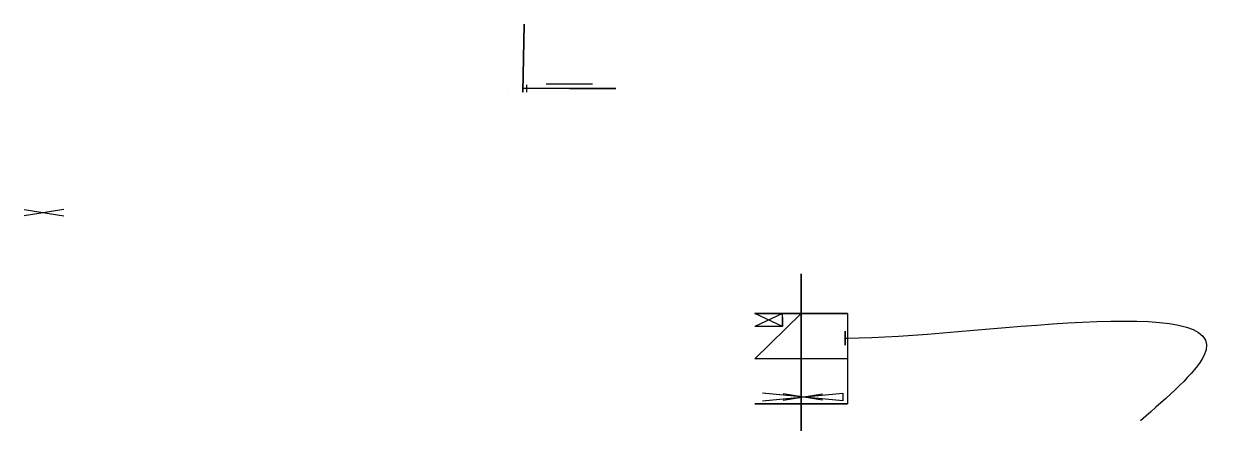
# Model space of a CAD drawing. Header units: millimetres. Extents: x -397 to 618, y 53 to 408.
import ezdxf

# ---------------------------------------------------------------- set-up
doc = ezdxf.new("R2010")
doc.units = ezdxf.units.MM
doc.header["$LTSCALE"] = 0.5
doc.layers.add('Logo Square', color=7, linetype='Continuous')

msp = doc.modelspace()

# ---------------------------------------------------------------- linework, layer by layer
at = {"layer": 'Logo Square'}
for p, q in [((20.8, 351.3, 58.1), (21.8, 408.2, 20.1)), ((21.8, 408.2, 20.1), (20.8, 351.3, 58.1)), ((23.8, 357.3, 54.1), (23.8, 351.3, 58.1)), ((292.7, 165.8, 25.1), (215, 165.8, 3)), ((215, 165.8, 25.1), (292.7, 165.8, 3)), ((215, 127.9, 3), (253.9, 165.8, 3)), ((253.9, 165.8, 3), (253.9, 90.1, 3)), ((292.7, 165.8, 3), (292.7, 90.1, 3)), ((292.7, 127.9, 3), (215, 127.9, 3)), ((292.7, 127.9, 3), (215, 127.9, 3)), ((215, 90.1, 3), (292.7, 90.1, 3)), ((215, 90.1, 25.1), (292.7, 90.1, 3)), ((292.7, 90.1, 25.1), (215, 90.1, 3))]:
    msp.add_line(p, q, dxfattribs=at)
at = {"layer": 'Logo Square', "extrusion": (1, 0, 0)}
for p, q in [((79.1, 357.9, 56.1), (40.2, 357.9, 56.1)), ((8.9, 352.3, 53.1), (8.9, 352.3, 100.1)), ((98.5, 354.3, 59.7), (20.8, 354.3, 59.7)), ((59.7, 354.3, 59.7), (20.8, 354.3, 59.7)), ((59.7, 354.3, 59.7), (98.5, 354.3, 59.7))]:
    msp.add_line(p, q, dxfattribs=at)
at = {"layer": 'Logo Square', "extrusion": (-2.99799e-14, -1, 1.28398e-15)}
for p, q in [((-363.8, 252.8, 28.7), (-396.9, 247.5, 28.7)), ((-396.9, 252.8, 28.7), (-363.8, 247.5, 28.7)), ((238.1, 154.9, 25.1), (215, 165.8, 25.1)), ((215, 165.8, 25.1), (238.1, 165.8, 25.1)), ((238.1, 165.8, 25.1), (215, 154.9, 25.1)), ((238.1, 154.9, 25.1), (238.1, 165.8, 25.1)), ((238.1, 162.8, 25.1), (238.1, 154.9, 25.1)), ((238.1, 154.9, 25.1), (215, 154.9, 25.1)), ((221.5, 92.6, 7), (288.7, 99, 7)), ((288.7, 92.6, 7), (221.5, 99, 7)), ((238.6, 93.1, 51.1), (271.7, 98.5, 51.1)), ((271.7, 93.1, 51.1), (238.6, 98.5, 51.1)), ((288.7, 99, 7), (288.7, 92.6, 7))]:
    msp.add_line(p, q, dxfattribs=at)
at = {"layer": 'Logo Square', "extrusion": (5.40423e-13, 1, 1.06623e-15)}
for p, q in [((290.7, 150.9, 20.1), (290.7, 139.3, 7)), ((290.7, 139.3, 20.1), (290.7, 150.9, 7)), ((290.7, 139.3, 7), (290.7, 139.3, 20.1))]:
    msp.add_line(p, q, dxfattribs=at)
at = {"layer": 'Logo Square', "extrusion": (-1, 1.44393e-11, 1.34034e-26)}
msp.add_line((288.7, 92.6, 25.1), (288.7, 92.6, 30.1), dxfattribs=at)
at = {"layer": 'Logo Square'}
for points, end_tangent in [([(253.9, 90.1, 14.1), (253.9, 73.3, 14.8), (253.9, 125.3, -49.3), (253.9, 198.1, -5.9), (253.9, 165.8, 14.1)], (0, -0.706159, -0.708053)), ([(290.7, 145.1, 13.6), (292.7, 145.1, 13.6), (591.1, 130.4, 13.6), (538, 75.8, 13.6)], (-0.973273, 0.229651))]:
    msp.add_spline(points, degree=3, dxfattribs=dict(at, end_tangent=end_tangent))

doc.saveas('drawing.dxf')
